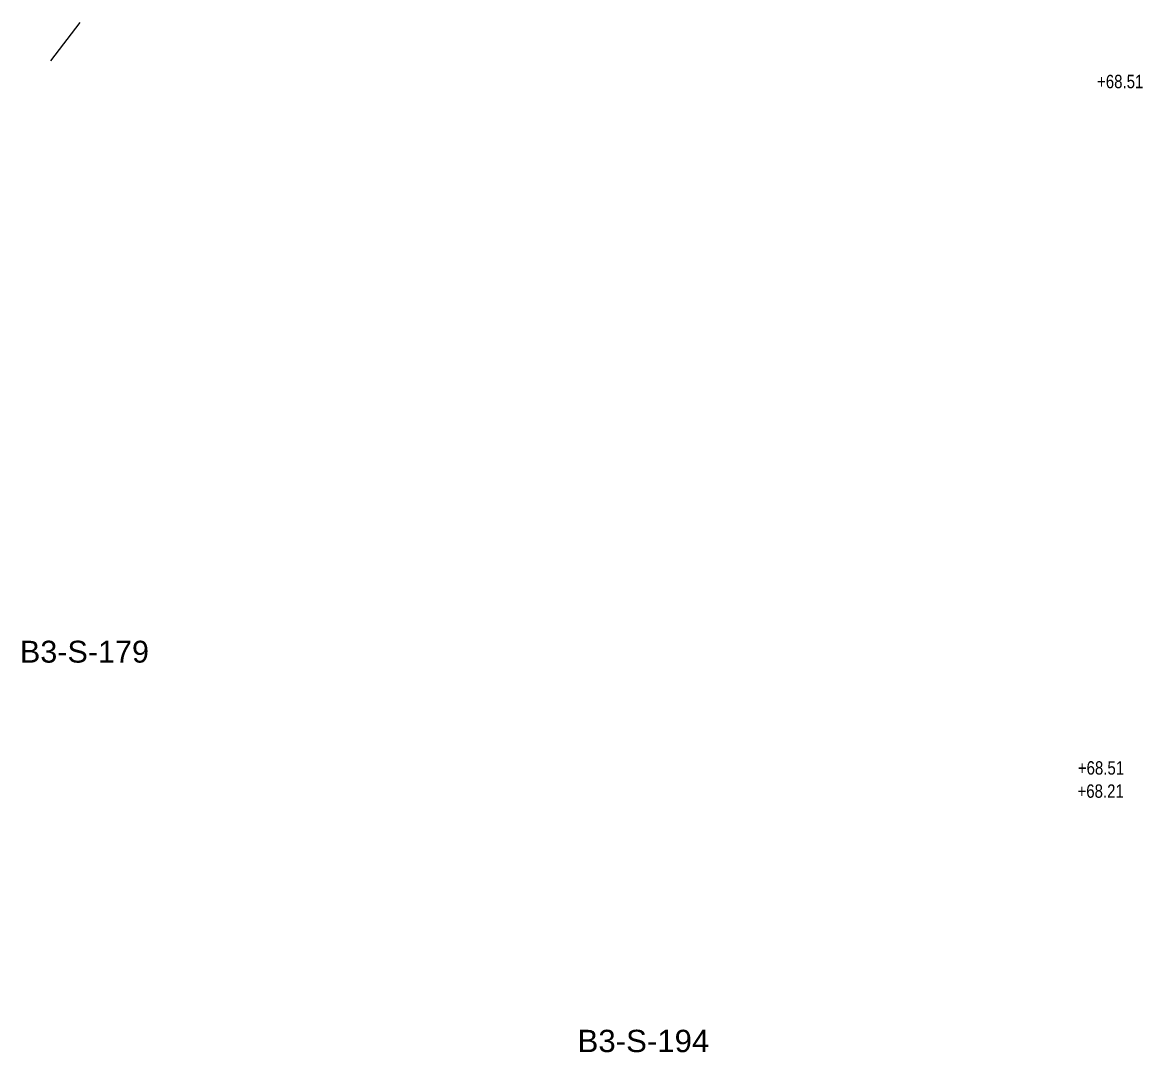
# Model space of a CAD drawing. Header units: millimetres. Extents: x 9129 to 19685, y -6152 to 3305.
# Drawn here: x 9129 to 12468, y -2909 to 171 of the extents above; entities that cross this region are included whole.
import ezdxf
from ezdxf.enums import TextEntityAlignment as Align
from ezdxf.xclip import XClip

# ---------------------------------------------------------------- set-up
doc = ezdxf.new("R2010")
doc.units = ezdxf.units.MM
doc.header["$LTSCALE"] = 5
doc.header["$XCLIPFRAME"] = 0
doc.linetypes.add('141125_RT1$0$xref_north-south_duvar_4.Bkat$0$HIDDEN', pattern=[3750, 2500, -1250])
doc.linetypes.add('HIDDEN', pattern=[9.525, 6.35, -3.175])
doc.layers.get('Defpoints').update_dxf_attribs({"lineweight": 9})
for name, color, linetype, lineweight in [('141125_RT1$0$2DKOT_200', 2, 'Continuous', 0), ('141125_RT1$0$LP-DOOR', 40, 'Continuous', 9), ('141125_RT1$0$LP-LEVELMARK', 2, 'Continuous', 9)]:
    doc.layers.add(name, color=color, linetype=linetype, lineweight=lineweight)
doc.layers.add('2DKAPI', color=180, linetype='Continuous')
doc.layers.add('LP-TAG', color=7, linetype='Continuous')
doc.styles.add('141125_RT1$0$OLCU', font='arial.ttf', dxfattribs={"width": 0.8})
doc.styles.get("Standard").update_dxf_attribs({"font": 'arial.ttf'})

# ---------------------------------------------------------------- blocks, each defined once
blk = doc.blocks.new('141125_RT1$0$KOT_200')
at = {"layer": '141125_RT1$0$LP-LEVELMARK'}
h = blk.add_hatch(color=256, dxfattribs=at)
h.paths.add_polyline_path([(50, 0, 0.414214), (0, 50), (0, 0)])
h.paths.add_polyline_path([(0, -50), (0, 0), (-50, 0, 0.414214)])
for points in [[(0, 82.9), (0, -218.6)], [(82.9, 0), (-82.9, 0)]]:
    blk.add_lwpolyline(points, dxfattribs=at)
blk.add_circle((0, 0), 50, dxfattribs=at)
at = {"layer": '141125_RT1$0$LP-LEVELMARK', "style": '141125_RT1$0$OLCU', "width": 0.8}
blk.add_attdef('KABA-KOT', text='', height=40, rotation=270, dxfattribs=at).set_placement((-14.2, -71.1), align=Align.TOP_LEFT)
blk.add_attdef('INCE-KOT', text='', height=40, rotation=270, dxfattribs=at).set_placement((2.9, -72.1), align=Align.BOTTOM_LEFT)
blk = doc.blocks.new('*U17')
at = {"layer": '141125_RT1$0$LP-DOOR'}
blk.add_lwpolyline([(10.4, 104.7), (3.7, 104.7), (3.7, 2), (10.4, 2)], close=True, dxfattribs=at)
for points in [[(-5.7, 0), (-5.7, 2), (3.7, 2)], [(3.7, 2), (3.7, -8), (0, -8)], [(115.7, 0), (115.7, 2), (106.3, 2)], [(106.3, 2), (106.3, -8), (110, -8)]]:
    blk.add_lwpolyline(points, dxfattribs=at)
at = {"layer": '141125_RT1$0$LP-DOOR', "linetype": '141125_RT1$0$xref_north-south_duvar_4.Bkat$0$HIDDEN', "ltscale": 4}
blk.add_arc((3.7, 2), 102.7, 0, 89.998, dxfattribs=at)
at = {"layer": 'Defpoints'}
for points in [[(-10.7, 0), (0, 0), (0, -15), (-10, -15)], [(120.7, 0), (110, 0), (110, -15), (120, -15)]]:
    blk.add_lwpolyline(points, dxfattribs=at)
blk = doc.blocks.new('TAG')
at = {"layer": 'LP-TAG'}
for tag, p in [('NAME', (13432.1, -17498.5)), ('AREA', (13432.1, -17612.6))]:
    blk.add_attdef(tag, p, '', height=75, dxfattribs=at)
blk = doc.blocks.new('*U26')
at = {"layer": '2DKAPI'}
blk.add_lwpolyline([(10.4, 104.7), (3.7, 104.7), (3.7, 2), (10.4, 2)], close=True, dxfattribs=at)
for points in [[(-5.7, 0), (-5.7, 2), (3.7, 2)], [(3.7, 2), (3.7, -8), (0, -8)], [(115.7, 0), (115.7, 2), (106.3, 2)], [(106.3, 2), (106.3, -8), (110, -8)]]:
    blk.add_lwpolyline(points, dxfattribs=at)
at = {"layer": '2DKAPI', "linetype": 'HIDDEN', "ltscale": 4}
blk.add_arc((3.7, 2), 102.7, 0, 89.998, dxfattribs=at)
at = {"layer": 'Defpoints'}
for points in [[(-10.7, 0), (0, 0), (0, -15), (-10, -15)], [(120.7, 0), (110, 0), (110, -15), (120, -15)]]:
    blk.add_lwpolyline(points, dxfattribs=at)
blk = doc.blocks.new('*U28')
at = {"layer": '2DKAPI'}
blk.add_lwpolyline([(-10.4, 94.7), (-3.7, 94.7), (-3.7, 2), (-10.4, 2)], close=True, dxfattribs=at)
for points in [[(-105.7, 0), (-105.7, 2), (-96.3, 2)], [(-96.3, 2), (-96.3, -8), (-100, -8)], [(5.7, 0), (5.7, 2), (-3.7, 2)], [(-3.7, 2), (-3.7, -8), (0, -8)]]:
    blk.add_lwpolyline(points, dxfattribs=at)
at = {"layer": '2DKAPI', "linetype": 'HIDDEN', "ltscale": 4}
blk.add_arc((-3.7, 2), 92.7, 90.002, 180, dxfattribs=at)
at = {"layer": 'Defpoints'}
for points in [[(-110.7, 0), (-100, 0), (-100, -20), (-110, -20)], [(10.7, 0), (0, 0), (0, -20), (10, -20)]]:
    blk.add_lwpolyline(points, dxfattribs=at)
blk = doc.blocks.new('plan3')
at = {"layer": '141125_RT1$0$LP-DOOR', "extrusion": (4.1673e-07, -1.85e-14, 1)}
ref = blk.add_blockref('*U17', (25496.4, -11310.1, 0), dxfattribs=dict(at, rotation=89.99999999999999))
XClip(ref).set_block_clipping_path([(3340.0000088039, -2122.3757968728), (5896.2366699602, 493.6110665798)])
at = {"layer": '141125_RT1$0$LP-LEVELMARK'}
ref = blk.add_blockref('141125_RT1$0$KOT_200', (27583.6, -8451.7), dxfattribs=dict(at, rotation=90))
XClip(ref).set_block_clipping_path([(481.6146650754, -35.1584534416), (3037.8513262316, 2580.8284100112)])
ref.add_attrib('INCE-KOT', '+68.51', dxfattribs={"layer": '141125_RT1$0$2DKOT_200', "height": 40, "style": '141125_RT1$0$OLCU', "width": 0.8}).set_placement((27655.7, -8448.8), align=Align.BOTTOM_LEFT)
ref = blk.add_blockref('141125_RT1$0$KOT_200', (27526.3, -10498.1), dxfattribs=dict(at, rotation=90))
XClip(ref).set_block_clipping_path([(2527.9766705002, -92.4399659118), (5084.2133316564, 2523.546897541)])
ref.add_attrib('INCE-KOT', '+68.51', dxfattribs={"layer": '141125_RT1$0$2DKOT_200', "height": 40, "style": '141125_RT1$0$OLCU', "width": 0.8}).set_placement((27598.4, -10495.2), align=Align.BOTTOM_LEFT)
ref.add_attrib('KABA-KOT', '+68.21', dxfattribs={"layer": '141125_RT1$0$2DKOT_200', "height": 40, "style": '141125_RT1$0$OLCU', "width": 0.8}).set_placement((27597.4, -10512.3), align=Align.TOP_LEFT)
at = {"layer": '2DKAPI', "extrusion": (-1.84984e-14, -4.1673e-07, 1)}
ref = blk.add_blockref('*U28', (25026.4, -11130.1, 0), dxfattribs=at)
XClip(ref).set_block_clipping_path([(-23.6110498778, 3159.9949733262), (2592.3758135751, 5716.2316344822)])
at = {"layer": '2DKAPI', "extrusion": (4.1673e-07, -1.84984e-14, 1)}
ref = blk.add_blockref('*U26', (25406.4, -11310.1, 0), dxfattribs=dict(at, rotation=89.99999999999999))
XClip(ref).set_block_clipping_path([(3340.0000088039, -2212.3757968726), (5896.2366699602, 403.61106658)])
at = {"layer": 'LP-TAG'}
ref = blk.add_blockref('TAG', (12765.5, 5065.8), dxfattribs=dict(at, xscale=0.8695049999997716, yscale=0.8695049999997716, zscale=0.8695049999997716))
XClip(ref).set_block_clipping_path([(14073.8201007738, -14992.3844790464), (17082.4133388271, -12052.5087323205)])
ref.add_auto_attribs({'NAME': 'B3-S-179'})
ref = blk.add_blockref('TAG', (14189.5, 4215.1), dxfattribs=dict(at, xscale=0.887249999999767, yscale=0.887249999999767, zscale=0.887249999999767))
XClip(ref).set_block_clipping_path([(12187.4468018376, -13733.7310211576), (15135.8681751298, -10852.6527893662)])
ref.add_auto_attribs({'NAME': 'B3-S-194'})

msp = doc.modelspace()

# ---------------------------------------------------------------- linework, layer by layer
msp.add_line((9214.25, 56.42), (9301.82, 170.99))

# ---------------------------------------------------------------- block references
msp.add_blockref('plan3', (-15322.97, 8411.55))

doc.saveas('drawing.dxf')
